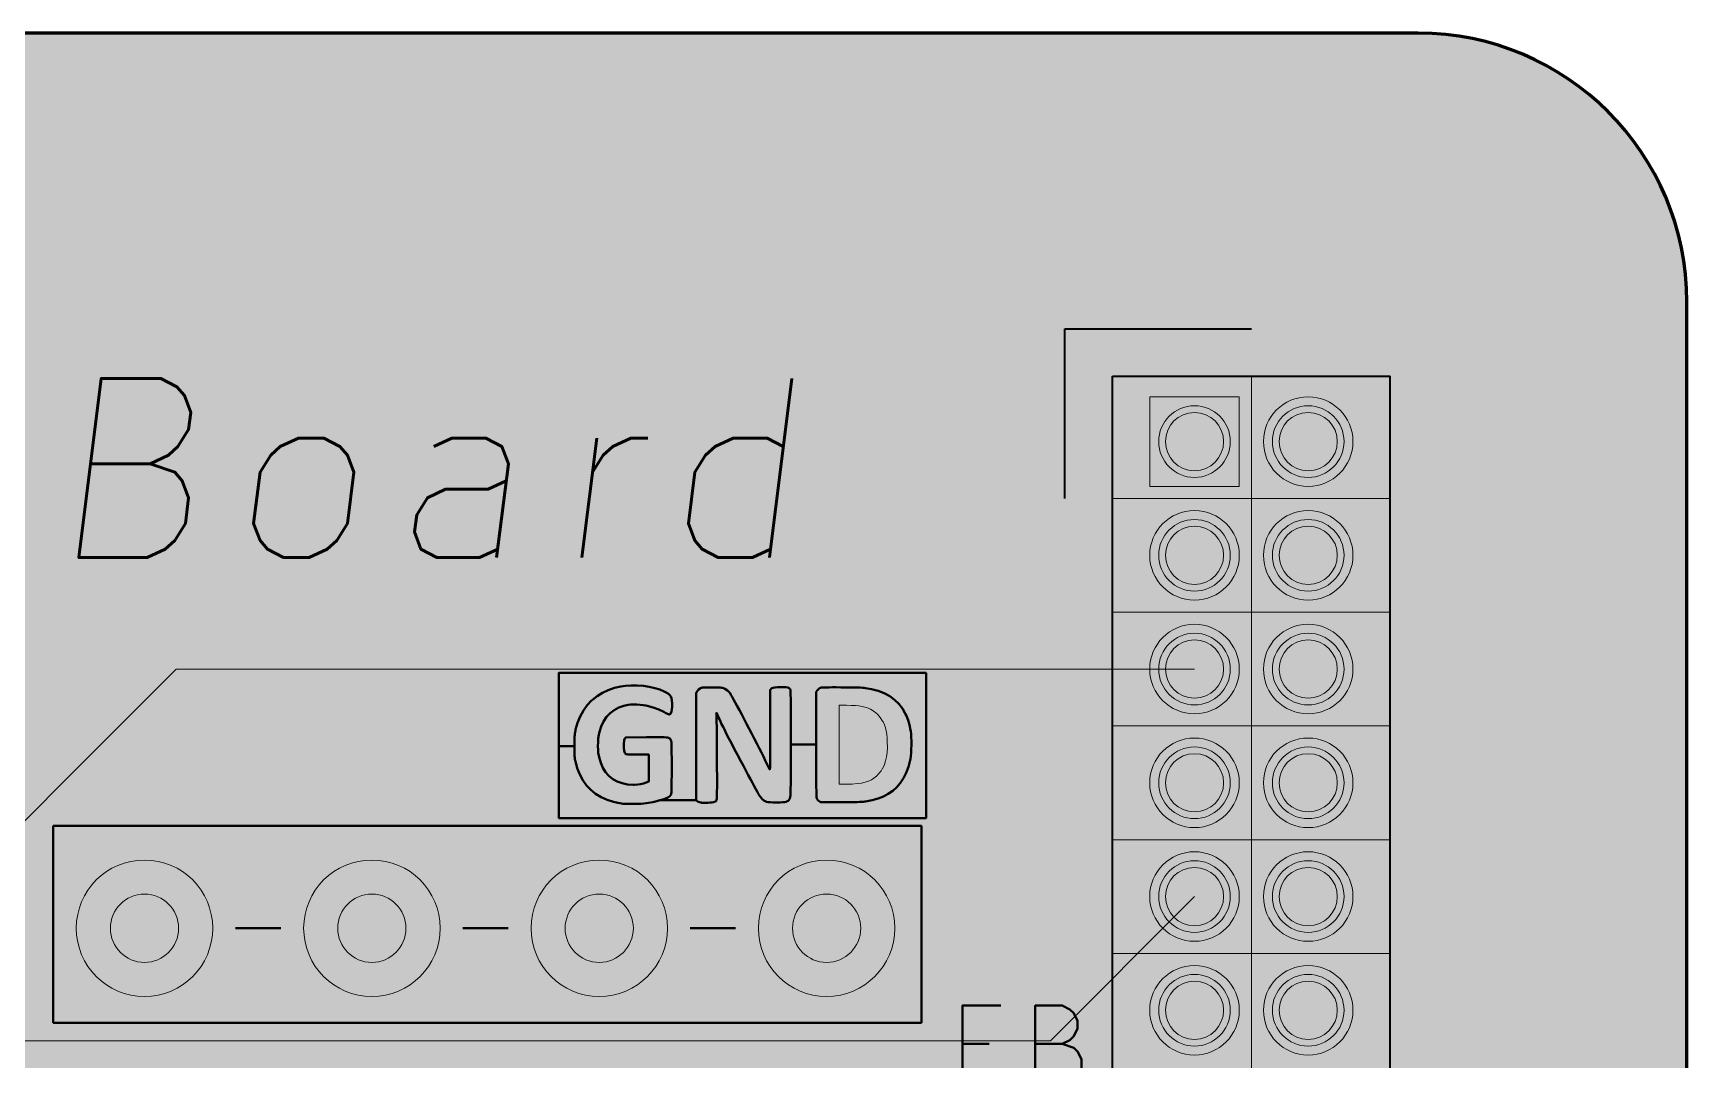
# Model space of a CAD drawing. Header units: millimetres. Extents: x 0 to 100, y -70 to 0.
# Drawn here: x 81.53 to 100, y -11.46 to 0 of the extents above; entities that cross this region are included whole.
import ezdxf

# ---------------------------------------------------------------- set-up
doc = ezdxf.new("R2010")
doc.units = ezdxf.units.MM
for name, color, linetype, lineweight, true_color in [('application board F.Cu', 8, 'Continuous', 18, 0x777779), ('application board F.Silkscreen', 18, 'Continuous', 40, 0x000000), ('application board pcb edge', 18, 'Continuous', 60, 0x000000), ('GPIO connector frame', 18, 'Continuous', 35, 0x000000), ('GPIO connector holes', 18, 'Continuous', 5, 0x000000), ('pcb board fill', 7, 'Continuous', 13, 0xefefef)]:
    doc.layers.add(name, color=color, linetype=linetype, lineweight=lineweight, true_color=true_color)

msp = doc.modelspace()

# ---------------------------------------------------------------- hatches: boundary and pattern name
at = {"layer": 'application board F.Silkscreen', "transparency": 33554687}
msp.add_hatch(color=256, dxfattribs=at).paths.add_polyline_path([(91.500373, -7.140269), (91.500373, -8.764467), (87.399628, -8.764467), (87.399628, -7.959471), (87.572708, -7.959471), (87.572788, -7.998028), (87.573096, -8.028721), (87.573732, -8.053153), (87.574795, -8.07293), (87.576384, -8.089656), (87.578601, -8.104937), (87.581544, -8.120376), (87.583189, -8.128065), (87.604337, -8.205742), (87.632262, -8.276847), (87.666879, -8.341296), (87.708106, -8.399008), (87.755857, -8.4499), (87.810049, -8.493889), (87.870599, -8.530893), (87.937421, -8.560829), (88.010431, -8.583614), (88.057048, -8.593796), (88.08038, -8.598096), (88.099429, -8.601363), (88.116061, -8.603719), (88.132142, -8.605284), (88.149535, -8.606181), (88.170108, -8.60653), (88.195725, -8.606454), (88.228252, -8.606074), (88.242506, -8.60588), (88.284353, -8.605024), (88.318851, -8.603628), (88.348114, -8.601541), (88.374256, -8.59861), (88.399391, -8.594683), (88.400195, -8.594541), (88.447143, -8.585357), (88.492411, -8.574915), (88.528627, -8.565217), (88.933856, -8.565217), (88.944156, -8.574813), (88.956085, -8.582271), (88.970778, -8.587117), (88.971384, -8.587223), (88.983952, -8.589604), (88.992449, -8.591728), (88.993047, -8.591947), (89.001948, -8.593284), (89.017984, -8.593691), (89.038878, -8.5933), (89.062354, -8.592242), (89.086134, -8.590648), (89.107943, -8.588651), (89.125504, -8.586381), (89.13654, -8.58397), (89.137472, -8.583612), (89.142232, -8.581797), (89.146452, -8.580297), (89.150161, -8.578563), (89.153389, -8.576046), (89.156167, -8.572196), (89.158525, -8.566464), (89.160491, -8.558301), (89.162098, -8.547158), (89.163373, -8.532485), (89.164348, -8.513732), (89.165052, -8.490352), (89.165515, -8.461794), (89.165767, -8.427509), (89.165839, -8.386947), (89.16576, -8.339561), (89.16556, -8.284799), (89.165269, -8.222113), (89.164916, -8.150955), (89.164605, -8.086273), (89.164261, -8.019826), (89.163863, -7.955931), (89.16342, -7.895243), (89.162939, -7.838413), (89.162427, -7.786093), (89.161894, -7.738935), (89.161345, -7.697592), (89.16079, -7.662716), (89.160235, -7.634958), (89.159689, -7.614971), (89.159159, -7.603407), (89.158849, -7.600774), (89.157611, -7.59268), (89.159437, -7.590119), (89.163094, -7.594195), (89.168699, -7.604876), (89.174984, -7.619715), (89.182775, -7.639109), (89.192179, -7.660984), (89.203465, -7.685871), (89.216901, -7.714303), (89.232756, -7.746812), (89.251298, -7.78393), (89.272795, -7.826191), (89.297516, -7.874125), (89.325729, -7.928266), (89.357702, -7.989147), (89.393704, -8.057298), (89.431595, -8.12872), (89.460068, -8.182238), (89.487676, -8.234005), (89.514038, -8.283312), (89.538771, -8.329454), (89.561496, -8.371721), (89.581829, -8.409407), (89.599391, -8.441803), (89.613799, -8.468202), (89.624672, -8.487896), (89.63163, -8.500178), (89.633077, -8.502607), (89.646083, -8.521711), (89.660897, -8.540335), (89.67453, -8.554752), (89.675807, -8.555901), (89.689037, -8.566558), (89.702435, -8.57472), (89.717496, -8.580703), (89.735715, -8.584822), (89.758586, -8.587393), (89.787605, -8.588733), (89.824264, -8.589156), (89.833233, -8.589158), (89.869952, -8.588806), (89.898592, -8.587665), (89.920533, -8.585462), (89.937154, -8.581921), (89.949832, -8.57677), (89.959947, -8.569733), (89.967148, -8.562529), (89.970428, -8.558933), (89.973376, -8.555586), (89.976009, -8.551991), (89.978346, -8.547648), (89.980403, -8.542059), (89.9822, -8.534727), (89.983752, -8.525152), (89.985079, -8.512837), (89.986198, -8.497282), (89.987126, -8.47799), (89.987881, -8.454462), (89.988481, -8.426199), (89.988944, -8.392704), (89.989287, -8.353478), (89.989528, -8.308022), (89.989685, -8.255838), (89.989775, -8.196428), (89.989816, -8.129293), (89.989826, -8.053936), (89.989823, -7.969857), (89.989822, -7.944066), (90.273938, -7.944066), (90.273947, -8.031689), (90.273978, -8.110335), (90.274037, -8.180499), (90.27413, -8.242675), (90.274263, -8.297356), (90.274443, -8.345036), (90.274676, -8.386209), (90.274968, -8.42137), (90.275324, -8.451013), (90.275751, -8.47563), (90.276256, -8.495717), (90.276843, -8.511767), (90.277521, -8.524275), (90.278293, -8.533733), (90.279168, -8.540637), (90.28015, -8.54548), (90.281246, -8.548756), (90.281449, -8.549203), (90.295536, -8.568075), (90.316993, -8.581745), (90.325616, -8.585004), (90.332764, -8.585783), (90.348376, -8.586437), (90.371445, -8.586956), (90.400967, -8.58733), (90.435934, -8.58755), (90.475342, -8.587605), (90.518183, -8.587487), (90.555686, -8.587248), (90.611517, -8.586735), (90.658827, -8.586133), (90.698567, -8.585411), (90.731686, -8.584533), (90.759134, -8.583467), (90.781862, -8.582178), (90.800819, -8.580632), (90.816956, -8.578797), (90.824666, -8.577699), (90.898832, -8.563677), (90.965341, -8.545255), (91.025128, -8.522014), (91.07913, -8.493535), (91.128282, -8.4594), (91.169115, -8.423527), (91.212767, -8.374847), (91.249877, -8.32006), (91.280596, -8.258855), (91.305078, -8.190921), (91.323473, -8.115946), (91.325836, -8.103415), (91.330215, -8.072411), (91.333535, -8.034881), (91.335779, -7.992964), (91.336932, -7.948798), (91.336975, -7.904521), (91.335893, -7.86227), (91.333667, -7.824183), (91.330282, -7.792398), (91.328387, -7.780781), (91.315711, -7.723192), (91.300211, -7.671751), (91.280873, -7.623312), (91.270753, -7.601866), (91.236406, -7.542107), (91.195628, -7.489115), (91.14834, -7.442842), (91.094468, -7.403237), (91.033933, -7.37025), (90.96666, -7.343832), (90.892572, -7.323933), (90.825631, -7.312303), (90.809306, -7.310351), (90.791034, -7.308727), (90.769831, -7.3074), (90.74471, -7.306343), (90.714688, -7.305526), (90.678778, -7.30492), (90.635995, -7.304495), (90.585355, -7.304223), (90.548584, -7.304116), (90.497161, -7.304016), (90.454345, -7.303983), (90.419272, -7.30405), (90.391078, -7.304252), (90.368899, -7.304622), (90.351871, -7.305193), (90.339129, -7.306), (90.329811, -7.307077), (90.323053, -7.308456), (90.317989, -7.310172), (90.313757, -7.312259), (90.311836, -7.313362), (90.297723, -7.324217), (90.285499, -7.337647), (90.284608, -7.338922), (90.273938, -7.354756), (90.273938, -7.944066), (89.989822, -7.944066), (89.989821, -7.924108), (89.989818, -7.836829), (89.989805, -7.758524), (89.989773, -7.6887), (89.989715, -7.62686), (89.989623, -7.572508), (89.989491, -7.52515), (89.98931, -7.48429), (89.989073, -7.449433), (89.988773, -7.420082), (89.988401, -7.395744), (89.987952, -7.375922), (89.987416, -7.36012), (89.986786, -7.347844), (89.986055, -7.338599), (89.985216, -7.331887), (89.984261, -7.327216), (89.983182, -7.324087), (89.981972, -7.322008), (89.980658, -7.320516), (89.970398, -7.312988), (89.956046, -7.307557), (89.93629, -7.303987), (89.909813, -7.302046), (89.875302, -7.301498), (89.873807, -7.301502), (89.839697, -7.302264), (89.813433, -7.304533), (89.793465, -7.308622), (89.778244, -7.314847), (89.766483, -7.323283), (89.764874, -7.32486), (89.763458, -7.326879), (89.762225, -7.329912), (89.761163, -7.334529), (89.760265, -7.341302), (89.759519, -7.350802), (89.758916, -7.3636), (89.758446, -7.380267), (89.7581, -7.401373), (89.757866, -7.427491), (89.757735, -7.459191), (89.757698, -7.497043), (89.757744, -7.54162), (89.757864, -7.593492), (89.758048, -7.65323), (89.758285, -7.721405), (89.75851, -7.783152), (89.758783, -7.858559), (89.759013, -7.925031), (89.759189, -7.983102), (89.759301, -8.033308), (89.759341, -8.076184), (89.759299, -8.112264), (89.759165, -8.142083), (89.75893, -8.166177), (89.758586, -8.18508), (89.758121, -8.199328), (89.757527, -8.209455), (89.756795, -8.215996), (89.755915, -8.219488), (89.754878, -8.220463), (89.753674, -8.219458), (89.752293, -8.217007), (89.75093, -8.214089), (89.738955, -8.188502), (89.723566, -8.15665), (89.705154, -8.119287), (89.684115, -8.077165), (89.66084, -8.031037), (89.635724, -7.981657), (89.609159, -7.929778), (89.58154, -7.876154), (89.55326, -7.821536), (89.524712, -7.766678), (89.49629, -7.712334), (89.468387, -7.659257), (89.441397, -7.608199), (89.415712, -7.559914), (89.391728, -7.515156), (89.369836, -7.474676), (89.35043, -7.439229), (89.333904, -7.409567), (89.320652, -7.386444), (89.311066, -7.370612), (89.307551, -7.365357), (89.283228, -7.339003), (89.252668, -7.319374), (89.236913, -7.31266), (89.22803, -7.30995), (89.216915, -7.307884), (89.202218, -7.306373), (89.182589, -7.305325), (89.156676, -7.304653), (89.12313, -7.304265), (89.10896, -7.304179), (89.074478, -7.304032), (89.048056, -7.304072), (89.028286, -7.304422), (89.013759, -7.305207), (89.003066, -7.306549), (88.994796, -7.308573), (88.987542, -7.311403), (88.979893, -7.315162), (88.979061, -7.31559), (88.960293, -7.327946), (88.947364, -7.343787), (88.94483, -7.348298), (88.933856, -7.369051), (88.933856, -8.565217), (88.528627, -8.565217), (88.534415, -8.563667), (88.571574, -8.552066), (88.602305, -8.540566), (88.623, -8.530764), (88.63863, -8.51856), (88.650223, -8.503078), (88.650228, -8.503069), (88.652088, -8.499038), (88.653673, -8.494307), (88.655003, -8.488132), (88.656103, -8.479765), (88.656993, -8.468461), (88.657695, -8.453473), (88.658232, -8.434056), (88.658625, -8.409464), (88.658897, -8.37895), (88.659069, -8.341768), (88.659164, -8.297173), (88.659203, -8.244418), (88.65921, -8.198602), (88.659198, -8.139196), (88.659149, -8.088513), (88.65904, -8.045807), (88.658848, -8.010332), (88.658551, -7.98134), (88.658128, -7.958085), (88.657556, -7.939819), (88.656812, -7.925797), (88.655875, -7.915271), (88.654722, -7.907495), (88.65333, -7.901721), (88.651679, -7.897203), (88.650131, -7.893945), (88.646271, -7.886425), (88.642469, -7.88009), (88.637929, -7.874842), (88.631858, -7.870585), (88.62346, -7.867223), (88.611941, -7.86466), (88.596504, -7.8628), (88.576356, -7.861546), (88.5507, -7.860802), (88.518743, -7.860471), (88.479689, -7.860459), (88.432743, -7.860668), (88.377971, -7.860996), (88.146453, -7.862398), (88.136539, -7.875678), (88.131948, -7.883234), (88.12882, -7.892711), (88.126778, -7.906217), (88.125445, -7.92586), (88.124846, -7.940922), (88.124958, -7.980198), (88.128222, -8.011354), (88.134588, -8.034083), (88.141787, -8.045889), (88.144773, -8.048385), (88.149421, -8.050327), (88.15684, -8.051784), (88.168136, -8.052824), (88.184417, -8.053515), (88.206791, -8.053925), (88.236364, -8.054123), (88.274245, -8.054176), (88.403505, -8.054176), (88.403505, -8.356226), (88.37391, -8.368028), (88.342863, -8.378983), (88.312578, -8.386315), (88.280039, -8.390523), (88.24223, -8.392107), (88.2283, -8.39214), (88.163939, -8.387747), (88.104586, -8.375385), (88.050465, -8.35526), (88.001799, -8.327578), (87.958814, -8.292544), (87.921734, -8.250363), (87.890782, -8.201242), (87.866183, -8.145385), (87.84816, -8.082998), (87.839636, -8.035964), (87.836353, -8.000623), (87.835346, -7.95982), (87.836469, -7.916512), (87.839577, -7.873654), (87.844525, -7.834201), (87.851165, -7.801108), (87.851234, -7.800839), (87.871428, -7.739504), (87.898568, -7.684158), (87.932279, -7.635156), (87.972181, -7.592853), (88.017898, -7.557603), (88.06905, -7.529762), (88.125261, -7.509684), (88.171774, -7.499735), (88.198604, -7.497048), (88.23182, -7.496009), (88.268601, -7.496497), (88.306124, -7.498389), (88.341568, -7.501563), (88.372109, -7.505899), (88.386932, -7.509014), (88.451545, -7.528106), (88.515849, -7.553375), (88.570245, -7.579421), (88.593947, -7.591529), (88.610794, -7.599752), (88.622328, -7.604591), (88.630089, -7.606545), (88.635617, -7.606114), (88.640452, -7.603799), (88.642089, -7.602752), (88.651406, -7.592518), (88.658016, -7.575437), (88.66203, -7.550893), (88.663557, -7.518273), (88.663045, -7.485467), (88.66114, -7.452173), (88.657308, -7.426439), (88.65034, -7.406384), (88.63903, -7.390124), (88.622169, -7.375778), (88.598551, -7.361464), (88.576021, -7.349788), (88.526536, -7.328871), (88.46998, -7.311623), (88.408094, -7.298244), (88.342618, -7.288931), (88.275294, -7.283886), (88.207862, -7.283306), (88.142063, -7.287391), (88.090977, -7.294287), (88.020022, -7.31054), (87.951334, -7.33421), (87.886358, -7.3646), (87.826538, -7.401018), (87.773319, -7.442769), (87.763626, -7.451669), (87.715387, -7.503626), (87.673305, -7.562532), (87.637618, -7.627939), (87.608562, -7.699404), (87.586377, -7.77648), (87.583547, -7.789001), (87.580131, -7.80552), (87.57751, -7.820853), (87.575581, -7.836621), (87.574242, -7.854446), (87.57339, -7.875949), (87.57292, -7.902753), (87.57273, -7.936478), (87.572708, -7.959471), (87.399628, -7.959471), (87.399628, -7.140269)], flags=0)
at = {"layer": 'application board F.Silkscreen', "lineweight": 5, "transparency": 33554687}
msp.add_hatch(color=256, dxfattribs=at).paths.add_polyline_path([(90.611326, -7.504967), (90.665506, -7.505629), (90.711763, -7.507661), (90.751575, -7.511302), (90.786424, -7.516795), (90.817787, -7.524379), (90.847146, -7.534296), (90.875979, -7.546788), (90.880053, -7.548753), (90.919777, -7.572747), (90.957126, -7.604067), (90.989958, -7.640574), (91.016131, -7.680127), (91.02117, -7.689808), (91.036468, -7.723639), (91.04821, -7.756621), (91.056839, -7.790861), (91.062798, -7.828465), (91.06653, -7.87154), (91.06828, -7.913951), (91.068544, -7.976187), (91.065657, -8.030943), (91.059347, -8.079759), (91.04934, -8.124179), (91.035362, -8.165744), (91.017142, -8.205996), (91.016198, -8.207839), (90.998128, -8.237131), (90.974463, -8.266994), (90.947451, -8.295095), (90.91934, -8.319099), (90.892378, -8.336673), (90.891763, -8.336996), (90.858926, -8.35173), (90.82178, -8.363602), (90.779403, -8.37276), (90.730872, -8.379351), (90.675265, -8.383522), (90.611659, -8.38542), (90.587649, -8.385575), (90.529642, -8.385645), (90.529642, -7.504884)], flags=0)
at = {"layer": 'pcb board fill', "transparency": 33554687}
h = msp.add_hatch(color=256, dxfattribs=at)
edge = h.paths.add_edge_path(flags=0)
edge.add_line((100, -67.01), (100, -35.01))
edge.add_line((100, -35.01), (100, -3))
edge.add_arc((97, -3), 3, 0, 90)
edge.add_line((97, 0), (50, 0))
edge.add_line((50, 0), (3, 0))
edge.add_arc((3, -3), 3, 90, 180)
edge.add_line((0, -3), (0, -32))
edge.add_arc((3, -32), 3, 180, 270)
edge.add_line((3, -35), (7, -35))
edge.add_arc((7, -38), 3, 0, 90, ccw=False)
edge.add_line((10, -38), (10, -57))
edge.add_arc((13, -57), 3, 180, 270)
edge.add_line((13, -60), (15, -60))
edge.add_arc((15, -63), 3, 0, 90, ccw=False)
edge.add_line((18, -63), (18, -68))
edge.add_arc((20, -68), 2, 180, 270)
edge.add_line((20, -70), (50, -70))
edge.add_line((50, -70), (97, -70.000025))
edge.add_arc((96.9974, -66.9974), 3.002626, 270.0496133, 359.7595675)

# ---------------------------------------------------------------- linework, layer by layer
at = {"layer": 'application board F.Cu', "flags": 128}
for points in [[(95, -4.06), (95, -5.06), (94, -5.06), (94, -4.06), (95, -4.06)], [(83.124, -7.1), (80.23, -9.994)], [(94.5, -7.1), (83.124, -7.1)], [(94.5, -9.64), (92.89, -11.25)], [(92.89, -11.25), (68.786, -11.25)]]:
    msp.add_lwpolyline(points, dxfattribs=at)
at = {"layer": 'application board F.Cu'}
for centre, radius in [((95.77, -4.56), 0.5), ((94.5, -4.56), 0.325), ((95.77, -4.56), 0.325), ((94.5, -5.83), 0.5), ((95.77, -5.83), 0.5), ((94.5, -5.83), 0.325), ((95.77, -5.83), 0.325), ((94.5, -7.1), 0.5), ((95.77, -7.1), 0.5), ((94.5, -7.1), 0.325), ((95.77, -7.1), 0.325), ((94.5, -8.37), 0.5), ((95.77, -8.37), 0.5), ((94.5, -8.37), 0.325), ((95.77, -8.37), 0.325), ((82.77, -9.994), 0.762), ((85.31, -9.994), 0.762), ((87.85, -9.994), 0.762), ((90.39, -9.994), 0.762), ((94.5, -9.64), 0.5), ((95.77, -9.64), 0.5), ((94.5, -9.64), 0.325), ((95.77, -9.64), 0.325), ((82.77, -9.994), 0.381), ((85.31, -9.994), 0.381), ((87.85, -9.994), 0.381), ((90.39, -9.994), 0.381), ((94.5, -10.91), 0.5), ((95.77, -10.91), 0.5), ((94.5, -10.91), 0.325), ((95.77, -10.91), 0.325)]:
    msp.add_circle(centre, radius, dxfattribs=at)
at = {"layer": 'application board F.Silkscreen', "lineweight": 50, "flags": 128}
for points in [[(82.834464, -4.807142), (83.108273, -4.90238), (83.191607, -4.997619), (83.263035, -5.188095), (83.227321, -5.473809), (83.108273, -5.664285), (83.00113, -5.759523), (82.79875, -5.854761), (82.036845, -5.854761), (82.286845, -3.854761), (82.953511, -3.854761), (83.132083, -3.95), (83.215416, -4.045238), (83.286845, -4.235714), (83.263035, -4.42619), (83.143988, -4.616666), (83.036845, -4.711904), (82.834464, -4.807142), (82.167797, -4.807142)], [(89.75113, -5.854761), (90.00113, -3.854761)], [(84.322559, -5.854761), (84.143988, -5.759523), (84.060654, -5.664285), (83.989226, -5.473809), (84.060654, -4.90238), (84.179702, -4.711904), (84.286845, -4.616666), (84.489226, -4.521428), (84.77494, -4.521428), (84.953511, -4.616666), (85.036845, -4.711904), (85.108273, -4.90238), (85.036845, -5.473809), (84.917797, -5.664285), (84.810654, -5.759523), (84.608273, -5.854761), (84.322559, -5.854761)], [(86.703511, -5.854761), (86.834464, -4.807142), (86.763035, -4.616666), (86.584464, -4.521428), (86.203511, -4.521428), (86.00113, -4.616666)], [(87.655892, -5.854761), (87.822559, -4.521428)], [(87.77494, -4.90238), (87.893988, -4.711904), (88.00113, -4.616666), (88.203511, -4.521428), (88.393988, -4.521428)], [(89.763035, -5.759523), (89.560654, -5.854761), (89.179702, -5.854761), (89.00113, -5.759523), (88.917797, -5.664285), (88.846369, -5.473809), (88.917797, -4.90238), (89.036845, -4.711904), (89.143988, -4.616666), (89.346369, -4.521428), (89.727321, -4.521428), (89.905892, -4.616666)], [(86.715416, -5.759523), (86.513035, -5.854761), (86.036845, -5.854761), (85.858273, -5.759523), (85.786845, -5.569047), (85.810654, -5.378571), (85.929702, -5.188095), (86.132083, -5.092857), (86.608273, -5.092857), (86.810654, -4.997619)]]:
    msp.add_lwpolyline(points, dxfattribs=at)
at = {"layer": 'application board F.Silkscreen', "flags": 128}
for points in [[(91.500373, -7.140269), (91.500373, -8.764467), (87.399628, -8.764467), (87.399628, -7.959471), (87.572708, -7.959471), (87.572788, -7.998028), (87.573096, -8.028721), (87.573732, -8.053153), (87.574795, -8.07293), (87.576384, -8.089656), (87.578601, -8.104937), (87.581544, -8.120376), (87.583189, -8.128065), (87.604337, -8.205742), (87.632262, -8.276847), (87.666879, -8.341296), (87.708106, -8.399008), (87.755857, -8.4499), (87.810049, -8.493889), (87.870599, -8.530893), (87.937421, -8.560829), (88.010431, -8.583614), (88.057048, -8.593796), (88.08038, -8.598096), (88.099429, -8.601363), (88.116061, -8.603719), (88.132142, -8.605284), (88.149535, -8.606181), (88.170108, -8.60653), (88.195725, -8.606454), (88.228252, -8.606074), (88.242506, -8.60588), (88.284353, -8.605024), (88.318851, -8.603628), (88.348114, -8.601541), (88.374256, -8.59861), (88.399391, -8.594683), (88.400195, -8.594541), (88.447143, -8.585357), (88.492411, -8.574915), (88.528627, -8.565217), (88.933856, -8.565217), (88.944156, -8.574813), (88.956085, -8.582271), (88.970778, -8.587117), (88.971384, -8.587223), (88.983952, -8.589604), (88.992449, -8.591728), (88.993047, -8.591947), (89.001948, -8.593284), (89.017984, -8.593691), (89.038878, -8.5933), (89.062354, -8.592242), (89.086134, -8.590648), (89.107943, -8.588651), (89.125504, -8.586381), (89.13654, -8.58397), (89.137472, -8.583612), (89.142232, -8.581797), (89.146452, -8.580297), (89.150161, -8.578563), (89.153389, -8.576046), (89.156167, -8.572196), (89.158525, -8.566464), (89.160491, -8.558301), (89.162098, -8.547158), (89.163373, -8.532485), (89.164348, -8.513732), (89.165052, -8.490352), (89.165515, -8.461794), (89.165767, -8.427509), (89.165839, -8.386947), (89.16576, -8.339561), (89.16556, -8.284799), (89.165269, -8.222113), (89.164916, -8.150955), (89.164605, -8.086273), (89.164261, -8.019826), (89.163863, -7.955931), (89.16342, -7.895243), (89.162939, -7.838413), (89.162427, -7.786093), (89.161894, -7.738935), (89.161345, -7.697592), (89.16079, -7.662716), (89.160235, -7.634958), (89.159689, -7.614971), (89.159159, -7.603407), (89.158849, -7.600774), (89.157611, -7.59268), (89.159437, -7.590119), (89.163094, -7.594195), (89.168699, -7.604876), (89.174984, -7.619715), (89.182775, -7.639109), (89.192179, -7.660984), (89.203465, -7.685871), (89.216901, -7.714303), (89.232756, -7.746812), (89.251298, -7.78393), (89.272795, -7.826191), (89.297516, -7.874125), (89.325729, -7.928266), (89.357702, -7.989147), (89.393704, -8.057298), (89.431595, -8.12872), (89.460068, -8.182238), (89.487676, -8.234005), (89.514038, -8.283312), (89.538771, -8.329454), (89.561496, -8.371721), (89.581829, -8.409407), (89.599391, -8.441803), (89.613799, -8.468202), (89.624672, -8.487896), (89.63163, -8.500178), (89.633077, -8.502607), (89.646083, -8.521711), (89.660897, -8.540335), (89.67453, -8.554752), (89.675807, -8.555901), (89.689037, -8.566558), (89.702435, -8.57472), (89.717496, -8.580703), (89.735715, -8.584822), (89.758586, -8.587393), (89.787605, -8.588733), (89.824264, -8.589156), (89.833233, -8.589158), (89.869952, -8.588806), (89.898592, -8.587665), (89.920533, -8.585462), (89.937154, -8.581921), (89.949832, -8.57677), (89.959947, -8.569733), (89.967148, -8.562529), (89.970428, -8.558933), (89.973376, -8.555586), (89.976009, -8.551991), (89.978346, -8.547648), (89.980403, -8.542059), (89.9822, -8.534727), (89.983752, -8.525152), (89.985079, -8.512837), (89.986198, -8.497282), (89.987126, -8.47799), (89.987881, -8.454462), (89.988481, -8.426199), (89.988944, -8.392704), (89.989287, -8.353478), (89.989528, -8.308022), (89.989685, -8.255838), (89.989775, -8.196428), (89.989816, -8.129293), (89.989826, -8.053936), (89.989823, -7.969857), (89.989822, -7.944066), (90.273938, -7.944066), (90.273947, -8.031689), (90.273978, -8.110335), (90.274037, -8.180499), (90.27413, -8.242675), (90.274263, -8.297356), (90.274443, -8.345036), (90.274676, -8.386209), (90.274968, -8.42137), (90.275324, -8.451013), (90.275751, -8.47563), (90.276256, -8.495717), (90.276843, -8.511767), (90.277521, -8.524275), (90.278293, -8.533733), (90.279168, -8.540637), (90.28015, -8.54548), (90.281246, -8.548756), (90.281449, -8.549203), (90.295536, -8.568075), (90.316993, -8.581745), (90.325616, -8.585004), (90.332764, -8.585783), (90.348376, -8.586437), (90.371445, -8.586956), (90.400967, -8.58733), (90.435934, -8.58755), (90.475342, -8.587605), (90.518183, -8.587487), (90.555686, -8.587248), (90.611517, -8.586735), (90.658827, -8.586133), (90.698567, -8.585411), (90.731686, -8.584533), (90.759134, -8.583467), (90.781862, -8.582178), (90.800819, -8.580632), (90.816956, -8.578797), (90.824666, -8.577699), (90.898832, -8.563677), (90.965341, -8.545255), (91.025128, -8.522014), (91.07913, -8.493535), (91.128282, -8.4594), (91.169115, -8.423527), (91.212767, -8.374847), (91.249877, -8.32006), (91.280596, -8.258855), (91.305078, -8.190921), (91.323473, -8.115946), (91.325836, -8.103415), (91.330215, -8.072411), (91.333535, -8.034881), (91.335779, -7.992964), (91.336932, -7.948798), (91.336975, -7.904521), (91.335893, -7.86227), (91.333667, -7.824183), (91.330282, -7.792398), (91.328387, -7.780781), (91.315711, -7.723192), (91.300211, -7.671751), (91.280873, -7.623312), (91.270753, -7.601866), (91.236406, -7.542107), (91.195628, -7.489115), (91.14834, -7.442842), (91.094468, -7.403237), (91.033933, -7.37025), (90.96666, -7.343832), (90.892572, -7.323933), (90.825631, -7.312303), (90.809306, -7.310351), (90.791034, -7.308727), (90.769831, -7.3074), (90.74471, -7.306343), (90.714688, -7.305526), (90.678778, -7.30492), (90.635995, -7.304495), (90.585355, -7.304223), (90.548584, -7.304116), (90.497161, -7.304016), (90.454345, -7.303983), (90.419272, -7.30405), (90.391078, -7.304252), (90.368899, -7.304622), (90.351871, -7.305193), (90.339129, -7.306), (90.329811, -7.307077), (90.323053, -7.308456), (90.317989, -7.310172), (90.313757, -7.312259), (90.311836, -7.313362), (90.297723, -7.324217), (90.285499, -7.337647), (90.284608, -7.338922), (90.273938, -7.354756), (90.273938, -7.944066), (89.989822, -7.944066), (89.989821, -7.924108), (89.989818, -7.836829), (89.989805, -7.758524), (89.989773, -7.6887), (89.989715, -7.62686), (89.989623, -7.572508), (89.989491, -7.52515), (89.98931, -7.48429), (89.989073, -7.449433), (89.988773, -7.420082), (89.988401, -7.395744), (89.987952, -7.375922), (89.987416, -7.36012), (89.986786, -7.347844), (89.986055, -7.338599), (89.985216, -7.331887), (89.984261, -7.327216), (89.983182, -7.324087), (89.981972, -7.322008), (89.980658, -7.320516), (89.970398, -7.312988), (89.956046, -7.307557), (89.93629, -7.303987), (89.909813, -7.302046), (89.875302, -7.301498), (89.873807, -7.301502), (89.839697, -7.302264), (89.813433, -7.304533), (89.793465, -7.308622), (89.778244, -7.314847), (89.766483, -7.323283), (89.764874, -7.32486), (89.763458, -7.326879), (89.762225, -7.329912), (89.761163, -7.334529), (89.760265, -7.341302), (89.759519, -7.350802), (89.758916, -7.3636), (89.758446, -7.380267), (89.7581, -7.401373), (89.757866, -7.427491), (89.757735, -7.459191), (89.757698, -7.497043), (89.757744, -7.54162), (89.757864, -7.593492), (89.758048, -7.65323), (89.758285, -7.721405), (89.75851, -7.783152), (89.758783, -7.858559), (89.759013, -7.925031), (89.759189, -7.983102), (89.759301, -8.033308), (89.759341, -8.076184), (89.759299, -8.112264), (89.759165, -8.142083), (89.75893, -8.166177), (89.758586, -8.18508), (89.758121, -8.199328), (89.757527, -8.209455), (89.756795, -8.215996), (89.755915, -8.219488), (89.754878, -8.220463), (89.753674, -8.219458), (89.752293, -8.217007), (89.75093, -8.214089), (89.738955, -8.188502), (89.723566, -8.15665), (89.705154, -8.119287), (89.684115, -8.077165), (89.66084, -8.031037), (89.635724, -7.981657), (89.609159, -7.929778), (89.58154, -7.876154), (89.55326, -7.821536), (89.524712, -7.766678), (89.49629, -7.712334), (89.468387, -7.659257), (89.441397, -7.608199), (89.415712, -7.559914), (89.391728, -7.515156), (89.369836, -7.474676), (89.35043, -7.439229), (89.333904, -7.409567), (89.320652, -7.386444), (89.311066, -7.370612), (89.307551, -7.365357), (89.283228, -7.339003), (89.252668, -7.319374), (89.236913, -7.31266), (89.22803, -7.30995), (89.216915, -7.307884), (89.202218, -7.306373), (89.182589, -7.305325), (89.156676, -7.304653), (89.12313, -7.304265), (89.10896, -7.304179), (89.074478, -7.304032), (89.048056, -7.304072), (89.028286, -7.304422), (89.013759, -7.305207), (89.003066, -7.306549), (88.994796, -7.308573), (88.987542, -7.311403), (88.979893, -7.315162), (88.979061, -7.31559), (88.960293, -7.327946), (88.947364, -7.343787), (88.94483, -7.348298), (88.933856, -7.369051), (88.933856, -8.565217), (88.528627, -8.565217), (88.534415, -8.563667), (88.571574, -8.552066), (88.602305, -8.540566), (88.623, -8.530764), (88.63863, -8.51856), (88.650223, -8.503078), (88.650228, -8.503069), (88.652088, -8.499038), (88.653673, -8.494307), (88.655003, -8.488132), (88.656103, -8.479765), (88.656993, -8.468461), (88.657695, -8.453473), (88.658232, -8.434056), (88.658625, -8.409464), (88.658897, -8.37895), (88.659069, -8.341768), (88.659164, -8.297173), (88.659203, -8.244418), (88.65921, -8.198602), (88.659198, -8.139196), (88.659149, -8.088513), (88.65904, -8.045807), (88.658848, -8.010332), (88.658551, -7.98134), (88.658128, -7.958085), (88.657556, -7.939819), (88.656812, -7.925797), (88.655875, -7.915271), (88.654722, -7.907495), (88.65333, -7.901721), (88.651679, -7.897203), (88.650131, -7.893945), (88.646271, -7.886425), (88.642469, -7.88009), (88.637929, -7.874842), (88.631858, -7.870585), (88.62346, -7.867223), (88.611941, -7.86466), (88.596504, -7.8628), (88.576356, -7.861546), (88.5507, -7.860802), (88.518743, -7.860471), (88.479689, -7.860459), (88.432743, -7.860668), (88.377971, -7.860996), (88.146453, -7.862398), (88.136539, -7.875678), (88.131948, -7.883234), (88.12882, -7.892711), (88.126778, -7.906217), (88.125445, -7.92586), (88.124846, -7.940922), (88.124958, -7.980198), (88.128222, -8.011354), (88.134588, -8.034083), (88.141787, -8.045889), (88.144773, -8.048385), (88.149421, -8.050327), (88.15684, -8.051784), (88.168136, -8.052824), (88.184417, -8.053515), (88.206791, -8.053925), (88.236364, -8.054123), (88.274245, -8.054176), (88.403505, -8.054176), (88.403505, -8.356226), (88.37391, -8.368028), (88.342863, -8.378983), (88.312578, -8.386315), (88.280039, -8.390523), (88.24223, -8.392107), (88.2283, -8.39214), (88.163939, -8.387747), (88.104586, -8.375385), (88.050465, -8.35526), (88.001799, -8.327578), (87.958814, -8.292544), (87.921734, -8.250363), (87.890782, -8.201242), (87.866183, -8.145385), (87.84816, -8.082998), (87.839636, -8.035964), (87.836353, -8.000623), (87.835346, -7.95982), (87.836469, -7.916512), (87.839577, -7.873654), (87.844525, -7.834201), (87.851165, -7.801108), (87.851234, -7.800839), (87.871428, -7.739504), (87.898568, -7.684158), (87.932279, -7.635156), (87.972181, -7.592853), (88.017898, -7.557603), (88.06905, -7.529762), (88.125261, -7.509684), (88.171774, -7.499735), (88.198604, -7.497048), (88.23182, -7.496009), (88.268601, -7.496497), (88.306124, -7.498389), (88.341568, -7.501563), (88.372109, -7.505899), (88.386932, -7.509014), (88.451545, -7.528106), (88.515849, -7.553375), (88.570245, -7.579421), (88.593947, -7.591529), (88.610794, -7.599752), (88.622328, -7.604591), (88.630089, -7.606545), (88.635617, -7.606114), (88.640452, -7.603799), (88.642089, -7.602752), (88.651406, -7.592518), (88.658016, -7.575437), (88.66203, -7.550893), (88.663557, -7.518273), (88.663045, -7.485467), (88.66114, -7.452173), (88.657308, -7.426439), (88.65034, -7.406384), (88.63903, -7.390124), (88.622169, -7.375778), (88.598551, -7.361464), (88.576021, -7.349788), (88.526536, -7.328871), (88.46998, -7.311623), (88.408094, -7.298244), (88.342618, -7.288931), (88.275294, -7.283886), (88.207862, -7.283306), (88.142063, -7.287391), (88.090977, -7.294287), (88.020022, -7.31054), (87.951334, -7.33421), (87.886358, -7.3646), (87.826538, -7.401018), (87.773319, -7.442769), (87.763626, -7.451669), (87.715387, -7.503626), (87.673305, -7.562532), (87.637618, -7.627939), (87.608562, -7.699404), (87.586377, -7.77648), (87.583547, -7.789001), (87.580131, -7.80552), (87.57751, -7.820853), (87.575581, -7.836621), (87.574242, -7.854446), (87.57339, -7.875949), (87.57292, -7.902753), (87.57273, -7.936478), (87.572708, -7.959471), (87.399628, -7.959471), (87.399628, -7.140269), (91.500373, -7.140269)], [(81.75, -11.05), (81.75, -8.85)], [(81.75, -8.85), (91.45, -8.85)], [(91.45, -8.85), (91.45, -11.05)], [(84.294, -9.994), (83.786, -9.994)], [(86.834, -9.994), (86.326, -9.994)], [(89.374, -9.994), (88.866, -9.994)], [(92.335714, -11.757142), (91.907142, -11.757142), (91.907142, -10.857142), (92.335714, -10.857142)], [(93.021428, -11.285714), (93.15, -11.328571), (93.192857, -11.371428), (93.235714, -11.457142), (93.235714, -11.585714), (93.192857, -11.671428), (93.15, -11.714285), (93.064285, -11.757142), (92.721428, -11.757142), (92.721428, -10.857142), (93.021428, -10.857142), (93.107142, -10.9), (93.15, -10.942857), (93.192857, -11.028571), (93.192857, -11.114285), (93.15, -11.2), (93.107142, -11.242857), (93.021428, -11.285714), (92.721428, -11.285714)], [(91.45, -11.05), (81.75, -11.05)], [(91.907142, -11.285714), (92.207142, -11.285714)]]:
    msp.add_lwpolyline(points, dxfattribs=at)
at = {"layer": 'application board F.Silkscreen', "lineweight": 5, "flags": 128}
msp.add_lwpolyline([(90.611326, -7.504967), (90.665506, -7.505629), (90.711763, -7.507661), (90.751575, -7.511302), (90.786424, -7.516795), (90.817787, -7.524379), (90.847146, -7.534296), (90.875979, -7.546788), (90.880053, -7.548753), (90.919777, -7.572747), (90.957126, -7.604067), (90.989958, -7.640574), (91.016131, -7.680127), (91.02117, -7.689808), (91.036468, -7.723639), (91.04821, -7.756621), (91.056839, -7.790861), (91.062798, -7.828465), (91.06653, -7.87154), (91.06828, -7.913951), (91.068544, -7.976187), (91.065657, -8.030943), (91.059347, -8.079759), (91.04934, -8.124179), (91.035362, -8.165744), (91.017142, -8.205996), (91.016198, -8.207839), (90.998128, -8.237131), (90.974463, -8.266994), (90.947451, -8.295095), (90.91934, -8.319099), (90.892378, -8.336673), (90.891763, -8.336996), (90.858926, -8.35173), (90.82178, -8.363602), (90.779403, -8.37276), (90.730872, -8.379351), (90.675265, -8.383522), (90.611659, -8.38542), (90.587649, -8.385575), (90.529642, -8.385645), (90.529642, -7.504884), (90.611326, -7.504967)], dxfattribs=at)
at = {"layer": 'application board pcb edge', "color": 18, "true_color": 0x000000, "flags": 128}
for points in [[(97, 0), (50, 0)], [(100, -35.01), (100, -3)]]:
    msp.add_lwpolyline(points, dxfattribs=at)
msp.add_lwpolyline([(100, -3, 0.414213562), (97, 0)], format="xyb", dxfattribs=at)
at = {"layer": 'GPIO connector frame'}
for p, q in [((93.05, -5.195), (93.05, -3.3)), ((93.05, -3.3), (95.135, -3.3)), ((93.585, -3.83), (95.135, -3.83)), ((93.585, -33.23), (93.585, -3.83)), ((95.135, -3.83), (96.685, -3.83)), ((96.685, -33.23), (96.685, -3.83))]:
    msp.add_line(p, q, dxfattribs=at)
at = {"layer": 'GPIO connector holes'}
for p, q in [((95.135, -33.23), (95.135, -3.83)), ((93.585, -5.195), (95.135, -5.195)), ((95.135, -5.195), (96.685, -5.195)), ((93.585, -6.465), (95.135, -6.465)), ((95.135, -6.465), (96.685, -6.465)), ((93.585, -7.735), (95.135, -7.735)), ((95.135, -7.735), (96.685, -7.735)), ((93.585, -9.005), (95.135, -9.005)), ((95.135, -9.005), (96.685, -9.005)), ((93.585, -10.275), (95.135, -10.275)), ((95.135, -10.275), (96.685, -10.275))]:
    msp.add_line(p, q, dxfattribs=at)
for centre in [(94.5, -4.56), (95.77, -4.56), (94.5, -5.83), (95.77, -5.83), (94.5, -7.1), (95.77, -7.1), (94.5, -8.37), (95.77, -8.37), (94.5, -9.64), (95.77, -9.64), (94.5, -10.91), (95.77, -10.91)]:
    msp.add_circle(centre, 0.4, dxfattribs=at)

doc.saveas('drawing.dxf')
